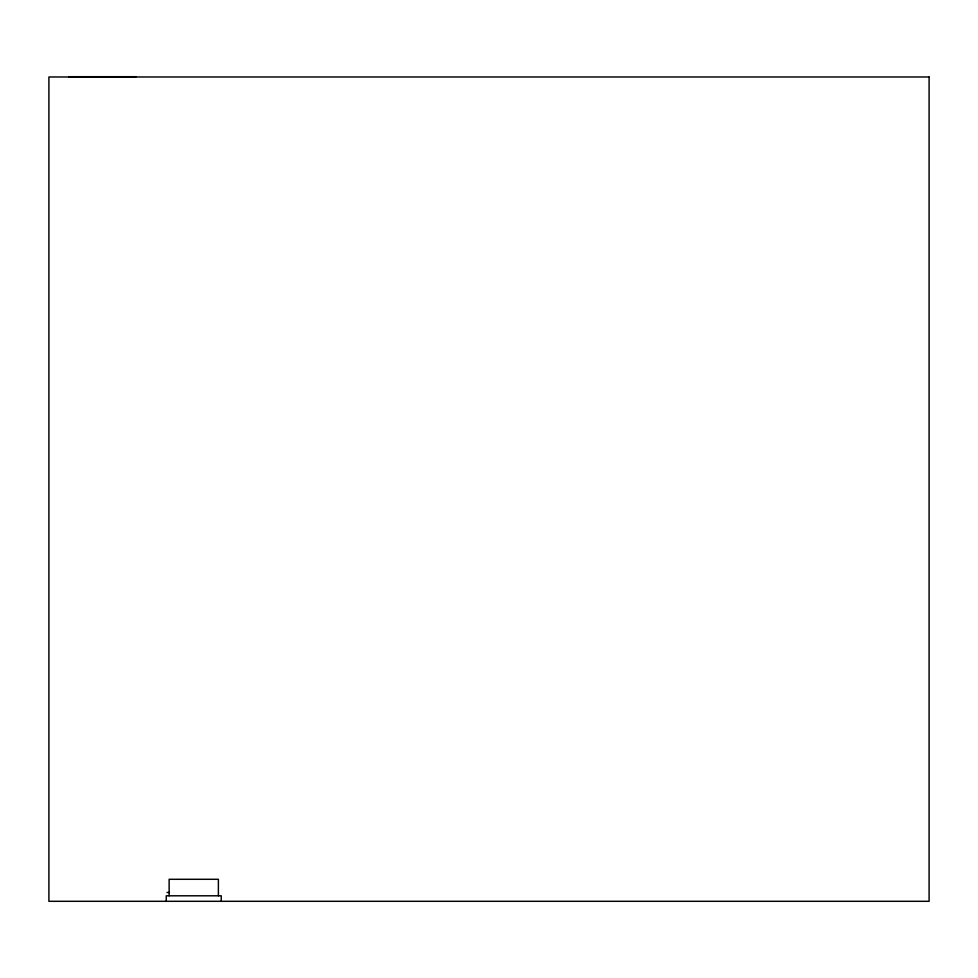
<?xml version="1.0" encoding="UTF-8"?>
<svg xmlns="http://www.w3.org/2000/svg" width="978" height="978" viewBox="0 0 978 978"><rect width="100%" height="100%" fill="white"/><g stroke="black" fill="none" stroke-linecap="round" stroke-linejoin="round"><path stroke-width="1.47" d="M68.692 76.7L136.064 76.7M167.018 892.474L169.402 892.474M221.26 901.3L221.26 895.799L166.26 895.799L166.26 901.3M218.387 895.799L218.387 879.295L169.133 879.295L169.133 895.799M929.1 76.981L48.9 76.981L48.9 901.3L929.1 901.3L929.1 76.981"/></g></svg>
